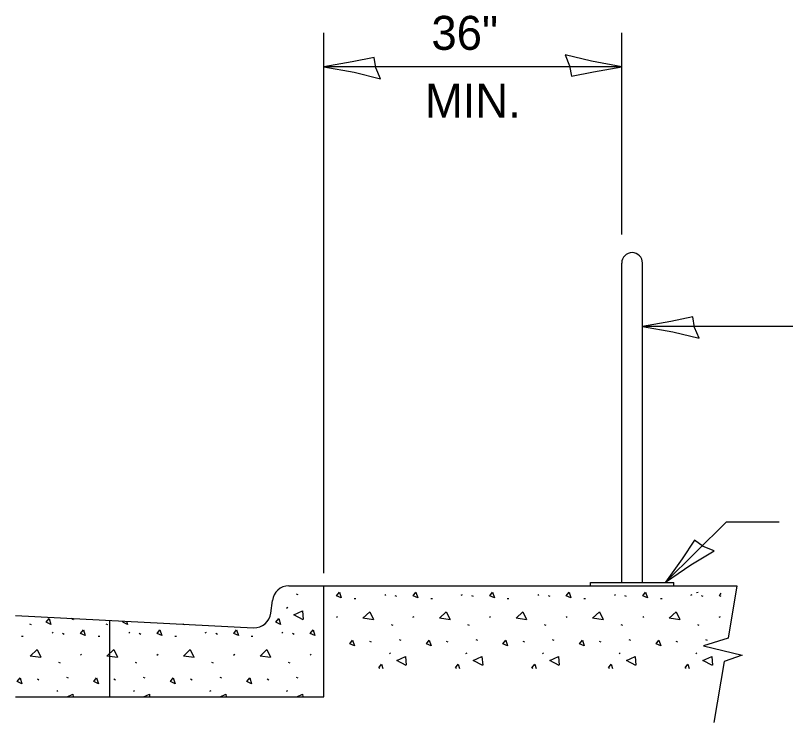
# Model space of a CAD drawing. Extents: x 1875357 to 1890680, y 2257528 to 2269761.
# Drawn here: x 1886809.7 to 1886945.7, y 2263055.6 to 2263180.5 of the extents above; entities that cross this region are included whole.
import ezdxf

# ---------------------------------------------------------------- set-up
doc = ezdxf.new("R2010")
doc.units = 0
for name, color, linetype in [('Level 24', 7, 'Continuous'), ('Level 63', 7, 'Continuous'), ('ROW_PR_Notes', 7, 'Continuous')]:
    doc.layers.add(name, color=color, linetype=linetype)

msp = doc.modelspace()

# ---------------------------------------------------------------- linework, layer by layer
at = {"layer": 'Level 24'}
for points in [[(1886906.77, 2263173.55), (1886907.58, 2263171.63), (1886907.9, 2263169.78), (1886911.77, 2263170.59), (1886916.77, 2263171.46), (1886911.43, 2263172.43)], [(1886874.16, 2263169.36), (1886873.35, 2263171.29), (1886873.04, 2263173.13), (1886869.17, 2263172.32), (1886864.17, 2263171.46), (1886869.5, 2263170.49)], [(1886930.44, 2263123.49), (1886929.63, 2263125.41), (1886929.32, 2263127.26), (1886925.45, 2263126.45), (1886920.45, 2263125.58), (1886925.78, 2263124.61)], [(1886933.1, 2263085.93), (1886931.17, 2263086.72), (1886929.65, 2263087.81), (1886927.47, 2263084.52), (1886924.52, 2263080.39), (1886928.99, 2263083.45)]]:
    msp.add_lwpolyline(points, close=True, dxfattribs=at)
at = {"layer": 'ROW_PR_Notes'}
for p, q in [((1886864.17, 2263082), (1886864.17, 2263177.46)), ((1886916.77, 2263141.84), (1886916.77, 2263177.46)), ((1886916.77, 2263171.46), (1886864.17, 2263171.46)), ((1886916.77, 2263080.36), (1886916.77, 2263136.78)), ((1886920.45, 2263080.36), (1886920.45, 2263136.78)), ((1887041.66, 2263125.58), (1886920.45, 2263125.58)), ((1886935.23, 2263090.97), (1886924.52, 2263080.39)), ((1886944.57, 2263090.97), (1886935.23, 2263090.97)), ((1886858.01, 2263079.74), (1886937.12, 2263079.74)), ((1886864.17, 2263060.13), (1886864.17, 2263079.74)), ((1886911.25, 2263080.36), (1886925.97, 2263080.36)), ((1886911.25, 2263079.74), (1886911.25, 2263080.36)), ((1886925.97, 2263079.74), (1886925.97, 2263080.36)), ((1886937.12, 2263079.74), (1886935.56, 2263070.48)), ((1886859.66, 2263078.15), (1886859.36, 2263078.28)), ((1886874.92, 2263078.08), (1886875.11, 2263078.21)), ((1886888.44, 2263078.08), (1886888.64, 2263078.21)), ((1886901.96, 2263078.08), (1886902.16, 2263078.21)), ((1886915.49, 2263078.08), (1886915.69, 2263078.21)), ((1886929.01, 2263078.08), (1886929.21, 2263078.21)), ((1886930, 2263078.59), (1886930.3, 2263078.62)), ((1886854.83, 2263074.93), (1886855.08, 2263077.14)), ((1886869.52, 2263077.48), (1886869.81, 2263077.51)), ((1886877.07, 2263077.83), (1886876.77, 2263077.97)), ((1886883.04, 2263077.48), (1886883.34, 2263077.51)), ((1886890.59, 2263077.83), (1886890.3, 2263077.97)), ((1886896.57, 2263077.48), (1886896.86, 2263077.51)), ((1886904.12, 2263077.83), (1886903.82, 2263077.97)), ((1886910.09, 2263077.48), (1886910.39, 2263077.51)), ((1886917.64, 2263077.83), (1886917.35, 2263077.97)), ((1886923.62, 2263077.48), (1886923.91, 2263077.51)), ((1886931.16, 2263077.83), (1886930.87, 2263077.97)), ((1886857.58, 2263075.82), (1886857.78, 2263075.95)), ((1886809.7, 2263074.47), (1886851.75, 2263072.33)), ((1886866.39, 2263074.18), (1886866.58, 2263074.3)), ((1886879.91, 2263074.18), (1886880.11, 2263074.3)), ((1886893.43, 2263074.18), (1886893.63, 2263074.3)), ((1886906.96, 2263074.18), (1886907.16, 2263074.3)), ((1886920.48, 2263074.18), (1886920.68, 2263074.3)), ((1886934.01, 2263074.18), (1886934.2, 2263074.3)), ((1886812.52, 2263072.85), (1886812.23, 2263072.98)), ((1886826.04, 2263072.85), (1886825.75, 2263072.98)), ((1886826.39, 2263060.13), (1886826.39, 2263073.62)), ((1886839.57, 2263072.85), (1886839.33, 2263072.96)), ((1886876.39, 2263072.74), (1886876.09, 2263072.87)), ((1886889.91, 2263072.74), (1886889.62, 2263072.87)), ((1886903.44, 2263072.74), (1886903.14, 2263072.87)), ((1886916.96, 2263072.74), (1886916.66, 2263072.87)), ((1886930.48, 2263072.74), (1886930.19, 2263072.87)), ((1886816.18, 2263071.42), (1886816.38, 2263071.55)), ((1886818.33, 2263071.17), (1886818.04, 2263071.3)), ((1886829.7, 2263071.42), (1886829.9, 2263071.55)), ((1886831.85, 2263071.17), (1886831.56, 2263071.3)), ((1886843.23, 2263071.42), (1886843.42, 2263071.55)), ((1886845.38, 2263071.17), (1886845.08, 2263071.3)), ((1886856.75, 2263071.42), (1886856.95, 2263071.55)), ((1886858.9, 2263071.17), (1886858.61, 2263071.3)), ((1886810.79, 2263070.82), (1886811.08, 2263070.84)), ((1886824.31, 2263070.82), (1886824.61, 2263070.84)), ((1886837.83, 2263070.82), (1886838.13, 2263070.84)), ((1886851.36, 2263070.82), (1886851.65, 2263070.84)), ((1886877.82, 2263070.09), (1886877.52, 2263070.22)), ((1886891.34, 2263070.09), (1886891.05, 2263070.22)), ((1886904.87, 2263070.09), (1886904.57, 2263070.22)), ((1886918.39, 2263070.09), (1886918.1, 2263070.22)), ((1886935.56, 2263070.48), (1886931.21, 2263069.13)), ((1886931.91, 2263070.09), (1886931.62, 2263070.22)), ((1886872.6, 2263069.76), (1886872.3, 2263069.89)), ((1886886.12, 2263069.76), (1886885.83, 2263069.89)), ((1886899.64, 2263069.76), (1886899.35, 2263069.89)), ((1886913.17, 2263069.76), (1886912.87, 2263069.89)), ((1886926.69, 2263069.76), (1886926.4, 2263069.89)), ((1886931.21, 2263069.13), (1886938.04, 2263067.48)), ((1886821.17, 2263067.51), (1886821.37, 2263067.64)), ((1886834.7, 2263067.51), (1886834.9, 2263067.64)), ((1886848.22, 2263067.51), (1886848.42, 2263067.64)), ((1886861.75, 2263067.51), (1886861.94, 2263067.64)), ((1886875.75, 2263067.76), (1886875.94, 2263067.89)), ((1886889.27, 2263067.76), (1886889.47, 2263067.89)), ((1886902.8, 2263067.76), (1886902.99, 2263067.89)), ((1886916.32, 2263067.76), (1886916.51, 2263067.89)), ((1886929.84, 2263067.76), (1886930.04, 2263067.89)), ((1886938.04, 2263067.48), (1886934.86, 2263066.36)), ((1886817.65, 2263066.07), (1886817.36, 2263066.21)), ((1886831.17, 2263066.07), (1886830.88, 2263066.21)), ((1886844.7, 2263066.07), (1886844.4, 2263066.21)), ((1886858.22, 2263066.07), (1886857.93, 2263066.21)), ((1886934.86, 2263066.36), (1886933.05, 2263055.57)), ((1886813.86, 2263063.1), (1886813.57, 2263063.23)), ((1886819.09, 2263063.43), (1886818.79, 2263063.56)), ((1886827.38, 2263063.1), (1886827.09, 2263063.23)), ((1886832.61, 2263063.43), (1886832.31, 2263063.56)), ((1886840.91, 2263063.1), (1886840.61, 2263063.23)), ((1886846.13, 2263063.43), (1886845.84, 2263063.56)), ((1886854.43, 2263063.1), (1886854.14, 2263063.23)), ((1886859.66, 2263063.43), (1886859.36, 2263063.56)), ((1886817.01, 2263061.1), (1886817.21, 2263061.23)), ((1886830.53, 2263061.1), (1886830.73, 2263061.23)), ((1886844.06, 2263061.1), (1886844.26, 2263061.23)), ((1886857.58, 2263061.1), (1886857.78, 2263061.23)), ((1886809.7, 2263060.13), (1886864.17, 2263060.13))]:
    msp.add_line(p, q, dxfattribs=at)
for points in [[(1886867.24, 2263077.6), (1886866.42, 2263078), (1886866.91, 2263078.65), (1886867.24, 2263077.6)], [(1886880.76, 2263077.6), (1886879.94, 2263078), (1886880.43, 2263078.65), (1886880.76, 2263077.6)], [(1886894.29, 2263077.6), (1886893.47, 2263078), (1886893.95, 2263078.65), (1886894.29, 2263077.6)], [(1886907.81, 2263077.6), (1886906.99, 2263078), (1886907.48, 2263078.65), (1886907.81, 2263077.6)], [(1886921.33, 2263077.6), (1886920.52, 2263078), (1886921, 2263078.65), (1886921.33, 2263077.6)], [(1886934.36, 2263077.84), (1886934.04, 2263078), (1886934.36, 2263078.43)], [(1886864.17, 2263077.54), (1886864.11, 2263077.57), (1886864.17, 2263077.63)], [(1886860.54, 2263073.73), (1886858.87, 2263074.62), (1886860.41, 2263075.3), (1886860.54, 2263073.77)], [(1886872.93, 2263073.73), (1886871.07, 2263074), (1886872.27, 2263075.17), (1886872.92, 2263073.77)], [(1886886.46, 2263073.73), (1886884.59, 2263074), (1886885.8, 2263075.17), (1886886.45, 2263073.77)], [(1886899.98, 2263073.73), (1886898.11, 2263074), (1886899.32, 2263075.17), (1886899.97, 2263073.77)], [(1886913.5, 2263073.73), (1886911.64, 2263074), (1886912.85, 2263075.17), (1886913.5, 2263073.77)], [(1886927.03, 2263073.73), (1886925.16, 2263074), (1886926.37, 2263075.17), (1886927.02, 2263073.77)], [(1886815.95, 2263072.92), (1886815.13, 2263073.31), (1886815.63, 2263073.96), (1886815.95, 2263072.92)], [(1886819.97, 2263073.73), (1886819.52, 2263073.97)], [(1886819.95, 2263073.95), (1886819.97, 2263073.77)], [(1886829.48, 2263072.92), (1886828.66, 2263073.31), (1886828.8, 2263073.5)], [(1886829.3, 2263073.48), (1886829.48, 2263072.92)], [(1886856.52, 2263072.92), (1886855.71, 2263073.31), (1886856.2, 2263073.96), (1886856.52, 2263072.92)], [(1886822.02, 2263070.94), (1886821.21, 2263071.34), (1886821.7, 2263071.99), (1886822.02, 2263070.94)], [(1886835.55, 2263070.94), (1886834.73, 2263071.34), (1886835.22, 2263071.99), (1886835.55, 2263070.94)], [(1886849.07, 2263070.94), (1886848.25, 2263071.34), (1886848.75, 2263071.99), (1886849.07, 2263070.94)], [(1886862.6, 2263070.94), (1886861.78, 2263071.34), (1886862.27, 2263071.99), (1886862.6, 2263070.94)], [(1886869.57, 2263069.12), (1886868.76, 2263069.51), (1886869.24, 2263070.16), (1886869.57, 2263069.12)], [(1886883.1, 2263069.12), (1886882.28, 2263069.51), (1886882.77, 2263070.16), (1886883.1, 2263069.12)], [(1886896.62, 2263069.12), (1886895.8, 2263069.51), (1886896.29, 2263070.16), (1886896.62, 2263069.12)], [(1886910.15, 2263069.12), (1886909.33, 2263069.51), (1886909.82, 2263070.16), (1886910.15, 2263069.12)], [(1886923.67, 2263069.12), (1886922.85, 2263069.51), (1886923.34, 2263070.16), (1886923.67, 2263069.12)], [(1886814.2, 2263067.07), (1886812.33, 2263067.34), (1886813.54, 2263068.51), (1886814.19, 2263067.11)], [(1886827.72, 2263067.07), (1886825.86, 2263067.34), (1886827.06, 2263068.51), (1886827.71, 2263067.11)], [(1886841.24, 2263067.07), (1886839.38, 2263067.34), (1886840.59, 2263068.51), (1886841.23, 2263067.11)], [(1886854.77, 2263067.07), (1886852.9, 2263067.34), (1886854.11, 2263068.51), (1886854.76, 2263067.11)], [(1886878.7, 2263065.67), (1886877.04, 2263066.56), (1886878.57, 2263067.24), (1886878.7, 2263065.71)], [(1886892.23, 2263065.67), (1886890.56, 2263066.56), (1886892.1, 2263067.24), (1886892.23, 2263065.71)], [(1886905.75, 2263065.67), (1886904.08, 2263066.56), (1886905.62, 2263067.24), (1886905.75, 2263065.71)], [(1886919.27, 2263065.67), (1886917.61, 2263066.56), (1886919.14, 2263067.24), (1886919.27, 2263065.71)], [(1886932.8, 2263065.67), (1886931.13, 2263066.56), (1886932.67, 2263067.24), (1886932.8, 2263065.71)], [(1886874.06, 2263065.16), (1886873.87, 2263065.25), (1886874.36, 2263065.9), (1886874.59, 2263065.16)], [(1886887.59, 2263065.16), (1886887.4, 2263065.25), (1886887.88, 2263065.9), (1886888.12, 2263065.16)], [(1886901.11, 2263065.16), (1886900.92, 2263065.25), (1886901.41, 2263065.9), (1886901.64, 2263065.16)], [(1886914.64, 2263065.16), (1886914.44, 2263065.25), (1886914.93, 2263065.9), (1886915.17, 2263065.16)], [(1886928.16, 2263065.16), (1886927.97, 2263065.25), (1886928.45, 2263065.9), (1886928.69, 2263065.16)], [(1886810.84, 2263062.45), (1886810.02, 2263062.85), (1886810.51, 2263063.5), (1886810.84, 2263062.45)], [(1886824.36, 2263062.45), (1886823.54, 2263062.85), (1886824.03, 2263063.5), (1886824.36, 2263062.45)], [(1886837.89, 2263062.45), (1886837.07, 2263062.85), (1886837.56, 2263063.5), (1886837.89, 2263062.45)], [(1886851.41, 2263062.45), (1886850.59, 2263062.85), (1886851.08, 2263063.5), (1886851.41, 2263062.45)], [(1886864.17, 2263062.82), (1886864.11, 2263062.85), (1886864.17, 2263062.91)], [(1886818.81, 2263060.13), (1886819.83, 2263060.58), (1886819.88, 2263060.13)], [(1886832.33, 2263060.13), (1886833.36, 2263060.58), (1886833.4, 2263060.13)], [(1886845.86, 2263060.13), (1886846.88, 2263060.58), (1886846.92, 2263060.13)], [(1886859.38, 2263060.13), (1886860.41, 2263060.58), (1886860.45, 2263060.13)]]:
    msp.add_lwpolyline(points, dxfattribs=at)
for centre, radius, start, end in [((1886918.61, 2263136.78), 1.84, 0, 180), ((1886858.01, 2263076.8), 2.94, 90, 173.3718), ((1886851.9, 2263075.27), 2.94, 267.1068, 353.3735)]:
    msp.add_arc(centre, radius, start, end, dxfattribs=at)

# ---------------------------------------------------------------- texts
at = {"layer": 'Level 63'}
msp.add_text('36"', height=6, dxfattribs=at).set_placement((1886883.17, 2263174.46))
at = {"layer": 'ROW_PR_Notes'}
msp.add_text('MIN.', height=6, dxfattribs=at).set_placement((1886882.01, 2263162.46))

doc.saveas('drawing.dxf')
